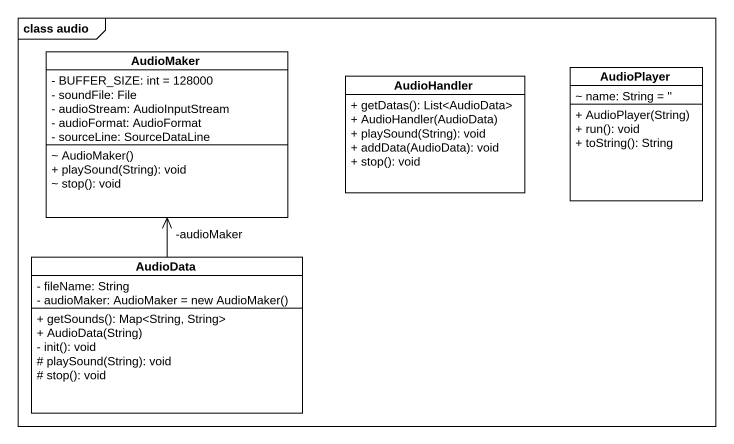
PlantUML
@startuml
mainframe class audio
hide circle
hide empty members
skinparam classAttributeIconSize 0
class AudioMaker {
  - BUFFER_SIZE: int = 128000
  - soundFile: File
  - audioStream: AudioInputStream
  - audioFormat: AudioFormat
  - sourceLine: SourceDataLine
  ~ AudioMaker()
  + playSound(String): void
  ~ stop(): void
}
class AudioHandler {
  + getDatas(): List<AudioData>
  + AudioHandler(AudioData)
  + playSound(String): void
  + addData(AudioData): void
  + stop(): void
}
class AudioPlayer {
  ~ name: String = ''
  + AudioPlayer(String)
  + run(): void
  + toString(): String
}
class AudioData {
  - fileName: String
  {field} - audioMaker: AudioMaker = new AudioMaker()
  + getSounds(): Map<String, String>
  + AudioData(String)
  - init(): void
  # playSound(String): void
  # stop(): void
}
AudioData -up-> "-audioMaker" AudioMaker
@enduml
